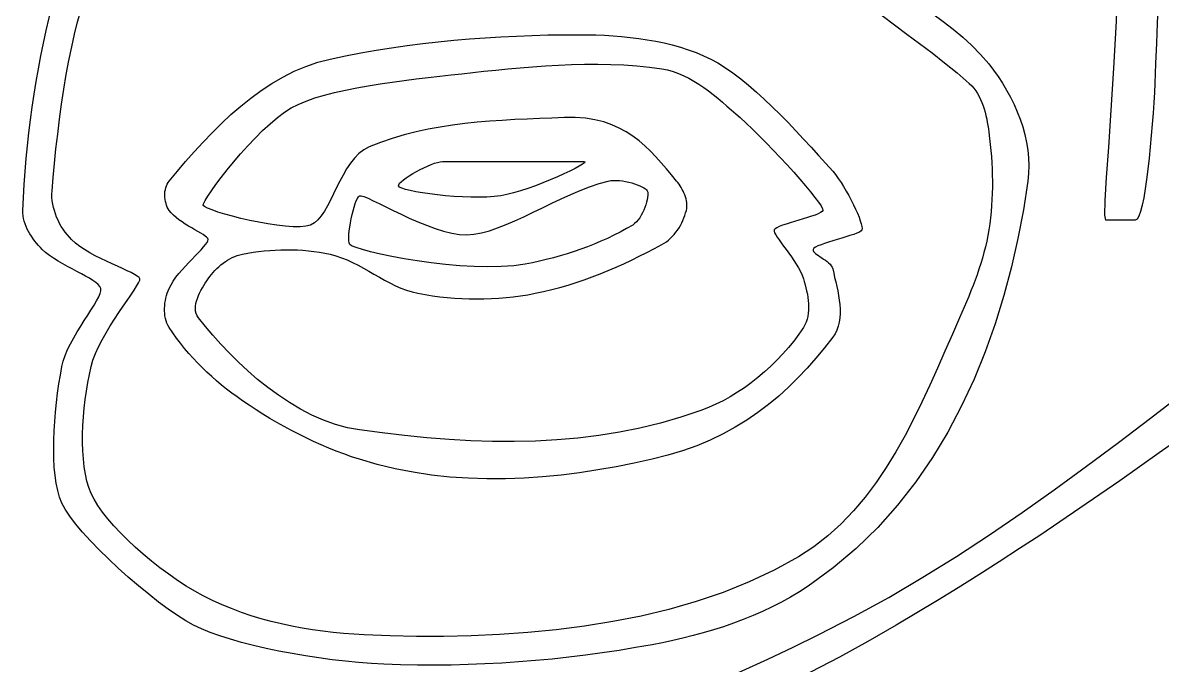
# Model space of a CAD drawing. Extents: x 4 to 678, y 18 to 648.
# Drawn here: x 267 to 383.8, y 449.9 to 515.7 of the extents above; entities that cross this region are included whole.
import ezdxf

# ---------------------------------------------------------------- set-up
doc = ezdxf.new("R2010")
doc.units = 0
doc.layers.add('Poly', color=3, linetype='CONTINUOUS')

msp = doc.modelspace()

# ---------------------------------------------------------------- linework, layer by layer
at = {"layer": 'Poly'}
for points in [[(378, 495.5), (377.89, 496.02), (377.93, 497.5), (378.07, 499.86), (378.29, 502.97), (378.55, 506.75), (378.82, 511.08), (379.08, 515.87), (379.27, 521.01), (379.38, 526.4), (379.37, 531.94), (379.21, 537.52), (378.87, 543.04), (378.31, 548.4), (377.5, 553.5), (376.41, 558.24), (375, 562.5)], [(383, 542.5), (383.18, 540.45), (383.32, 538.39), (383.42, 536.33), (383.5, 534.27), (383.55, 532.21), (383.58, 530.14), (383.58, 528.08), (383.56, 526.01), (383.53, 523.95), (383.48, 521.88), (383.42, 519.82), (383.34, 517.75), (383.26, 515.69), (383.18, 513.62), (383.09, 511.56), (383, 509.5)], [(346, 526.5), (346.72, 525.15), (347.53, 523.88), (348.42, 522.68), (349.39, 521.54), (350.42, 520.45), (351.52, 519.41), (352.66, 518.41), (353.85, 517.43), (355.08, 516.47), (356.33, 515.51), (357.6, 514.56), (358.89, 513.6), (360.18, 512.63), (361.47, 511.62), (362.74, 510.58), (364, 509.5)], [(350, 524.5), (350.89, 523.57), (351.83, 522.69), (352.81, 521.86), (353.83, 521.06), (354.88, 520.3), (355.94, 519.55), (357.02, 518.82), (358.11, 518.09), (359.19, 517.36), (360.26, 516.62), (361.31, 515.86), (362.33, 515.07), (363.32, 514.25), (364.27, 513.39), (365.16, 512.47), (366, 511.5)], [(270, 498.5), (270.11, 499.87), (270.25, 501.3), (270.4, 502.79), (270.58, 504.31), (270.77, 505.84), (270.98, 507.38), (271.22, 508.91), (271.46, 510.41), (271.73, 511.86), (272.01, 513.25), (272.31, 514.57), (272.62, 515.8), (272.94, 516.93), (273.28, 517.93), (273.64, 518.79), (274, 519.5)], [(267, 496.5), (267.06, 497.82), (267.14, 499.15), (267.23, 500.47), (267.35, 501.8), (267.48, 503.12), (267.62, 504.44), (267.78, 505.76), (267.96, 507.08), (268.16, 508.39), (268.37, 509.7), (268.6, 511.01), (268.85, 512.32), (269.11, 513.62), (269.39, 514.92), (269.69, 516.21), (270, 517.5)], [(298.5, 512), (300.07, 512.33), (301.64, 512.63), (303.22, 512.9), (304.8, 513.16), (306.39, 513.38), (307.98, 513.59), (309.58, 513.77), (311.18, 513.93), (312.78, 514.07), (314.38, 514.19), (315.98, 514.29), (317.59, 514.36), (319.19, 514.42), (320.79, 514.47), (322.4, 514.49), (324, 514.5)], [(324, 514.5), (324.86, 514.49), (325.73, 514.47), (326.61, 514.44), (327.49, 514.38), (328.37, 514.31), (329.25, 514.22), (330.13, 514.11), (331, 513.98), (331.86, 513.83), (332.72, 513.65), (333.56, 513.45), (334.39, 513.21), (335.19, 512.96), (335.99, 512.67), (336.75, 512.35), (337.5, 512)], [(282, 499.5), (282.84, 500.5), (283.69, 501.5), (284.57, 502.5), (285.47, 503.48), (286.4, 504.45), (287.35, 505.39), (288.32, 506.31), (289.33, 507.18), (290.36, 508.01), (291.42, 508.79), (292.52, 509.51), (293.64, 510.16), (294.81, 510.75), (296, 511.25), (297.23, 511.67), (298.5, 512)], [(312, 510.5), (313.11, 510.62), (314.26, 510.75), (315.46, 510.88), (316.69, 511), (317.96, 511.12), (319.25, 511.22), (320.56, 511.32), (321.89, 511.39), (323.23, 511.45), (324.57, 511.48), (325.92, 511.49), (327.26, 511.46), (328.6, 511.4), (329.92, 511.31), (331.22, 511.18), (332.5, 511)], [(337.5, 512), (338.24, 511.6), (339.01, 511.12), (339.78, 510.58), (340.57, 509.98), (341.37, 509.32), (342.18, 508.62), (342.99, 507.88), (343.81, 507.11), (344.62, 506.31), (345.43, 505.49), (346.22, 504.65), (347.01, 503.81), (347.79, 502.97), (348.55, 502.13), (349.28, 501.31), (350, 500.5)], [(366, 511.5), (366.49, 510.87), (366.95, 510.21), (367.4, 509.53), (367.82, 508.82), (368.21, 508.1), (368.58, 507.36), (368.91, 506.6), (369.21, 505.83), (369.47, 505.05), (369.69, 504.26), (369.86, 503.47), (369.99, 502.67), (370.08, 501.88), (370.11, 501.08), (370.08, 500.29), (370, 499.5)], [(294.5, 507), (295.22, 507.36), (296.03, 507.7), (296.93, 508.02), (297.91, 508.31), (298.96, 508.57), (300.07, 508.82), (301.22, 509.05), (302.41, 509.26), (303.62, 509.46), (304.85, 509.64), (306.09, 509.81), (307.32, 509.96), (308.54, 510.11), (309.73, 510.25), (310.89, 510.38), (312, 510.5)], [(332.5, 511), (333.08, 510.89), (333.64, 510.73), (334.19, 510.53), (334.73, 510.3), (335.26, 510.04), (335.77, 509.75), (336.28, 509.43), (336.78, 509.09), (337.27, 508.74), (337.75, 508.36), (338.22, 507.98), (338.69, 507.59), (339.15, 507.19), (339.61, 506.79), (340.06, 506.39), (340.5, 506)], [(364, 509.5), (364.24, 509.27), (364.46, 509.02), (364.66, 508.75), (364.85, 508.47), (365.01, 508.17), (365.16, 507.86), (365.29, 507.55), (365.41, 507.22), (365.52, 506.89), (365.62, 506.55), (365.7, 506.21), (365.78, 505.86), (365.84, 505.52), (365.9, 505.18), (365.95, 504.84), (366, 504.5)], [(383, 509.5), (382.96, 508.57), (382.9, 507.55), (382.83, 506.46), (382.74, 505.33), (382.65, 504.17), (382.54, 503), (382.43, 501.85), (382.3, 500.73), (382.16, 499.67), (382.02, 498.69), (381.87, 497.8), (381.71, 497.03), (381.54, 496.39), (381.36, 495.91), (381.19, 495.61), (381, 495.5)], [(285.5, 497), (285.53, 497.18), (285.69, 497.51), (285.96, 497.96), (286.33, 498.51), (286.79, 499.16), (287.33, 499.88), (287.94, 500.65), (288.6, 501.45), (289.31, 502.28), (290.05, 503.1), (290.81, 503.9), (291.57, 504.67), (292.34, 505.38), (293.09, 506.01), (293.81, 506.56), (294.5, 507)], [(322.5, 506), (321.23, 505.95), (319.96, 505.91), (318.68, 505.86), (317.41, 505.8), (316.13, 505.72), (314.85, 505.63), (313.57, 505.52), (312.3, 505.39), (311.04, 505.23), (309.78, 505.04), (308.53, 504.81), (307.3, 504.54), (306.07, 504.23), (304.87, 503.87), (303.67, 503.46), (302.5, 503)], [(334, 499.5), (333.47, 500.13), (332.95, 500.76), (332.42, 501.37), (331.89, 501.97), (331.33, 502.55), (330.76, 503.1), (330.16, 503.62), (329.52, 504.1), (328.85, 504.54), (328.13, 504.93), (327.36, 505.27), (326.53, 505.56), (325.63, 505.77), (324.67, 505.93), (323.62, 506), (322.5, 506)], [(340.5, 506), (341.12, 505.44), (341.79, 504.81), (342.48, 504.13), (343.19, 503.41), (343.91, 502.67), (344.63, 501.91), (345.33, 501.16), (346, 500.41), (346.63, 499.7), (347.21, 499.02), (347.73, 498.39), (348.18, 497.83), (348.54, 497.35), (348.8, 496.96), (348.96, 496.67), (349, 496.5)], [(366, 504.5), (366.08, 503.88), (366.15, 503.26), (366.21, 502.63), (366.26, 502.01), (366.3, 501.38), (366.33, 500.75), (366.35, 500.12), (366.36, 499.5), (366.36, 498.87), (366.34, 498.24), (366.32, 497.61), (366.28, 496.99), (366.23, 496.36), (366.17, 495.74), (366.09, 495.12), (366, 494.5)], [(302.5, 503), (301.95, 502.71), (301.45, 502.32), (300.99, 501.85), (300.57, 501.32), (300.18, 500.74), (299.82, 500.12), (299.48, 499.48), (299.16, 498.83), (298.85, 498.19), (298.54, 497.56), (298.23, 496.97), (297.92, 496.43), (297.59, 495.94), (297.25, 495.53), (296.89, 495.22), (296.5, 495)], [(305.5, 499), (305.52, 499.12), (305.62, 499.27), (305.78, 499.44), (306.01, 499.63), (306.29, 499.83), (306.61, 500.04), (306.96, 500.26), (307.33, 500.47), (307.72, 500.67), (308.1, 500.86), (308.49, 501.04), (308.86, 501.19), (309.2, 501.32), (309.51, 501.42), (309.78, 501.48), (310, 501.5)], [(310, 501.5), (310.16, 501.5), (310.62, 501.5), (311.34, 501.5), (312.27, 501.5), (313.36, 501.5), (314.59, 501.5), (315.9, 501.5), (317.25, 501.5), (318.6, 501.5), (319.91, 501.5), (321.14, 501.5), (322.23, 501.5), (323.16, 501.5), (323.88, 501.5), (324.34, 501.5), (324.5, 501.5)], [(324.5, 501.5), (324.6, 501.47), (324.55, 501.37), (324.35, 501.22), (324.03, 501.02), (323.59, 500.79), (323.07, 500.52), (322.46, 500.23), (321.78, 499.93), (321.06, 499.63), (320.31, 499.32), (319.54, 499.03), (318.77, 498.75), (318.02, 498.5), (317.29, 498.29), (316.62, 498.12), (316, 498)], [(350, 500.5), (350.28, 500.16), (350.56, 499.78), (350.85, 499.37), (351.12, 498.93), (351.39, 498.48), (351.66, 498.01), (351.9, 497.54), (352.13, 497.08), (352.35, 496.63), (352.53, 496.2), (352.7, 495.8), (352.83, 495.43), (352.93, 495.11), (352.99, 494.85), (353.02, 494.64), (353, 494.5)], [(282, 496.5), (281.9, 496.66), (281.81, 496.84), (281.74, 497.02), (281.68, 497.21), (281.63, 497.41), (281.59, 497.61), (281.56, 497.82), (281.55, 498.02), (281.56, 498.23), (281.57, 498.43), (281.61, 498.63), (281.65, 498.82), (281.72, 499.01), (281.79, 499.18), (281.89, 499.35), (282, 499.5)], [(316, 498), (315.31, 497.91), (314.56, 497.86), (313.75, 497.84), (312.91, 497.84), (312.05, 497.87), (311.18, 497.92), (310.33, 497.99), (309.49, 498.08), (308.7, 498.18), (307.96, 498.29), (307.29, 498.4), (306.7, 498.52), (306.22, 498.65), (305.84, 498.77), (305.6, 498.89), (305.5, 499)], [(312.5, 494), (313.23, 494.05), (314.01, 494.19), (314.82, 494.41), (315.66, 494.7), (316.54, 495.04), (317.44, 495.43), (318.36, 495.85), (319.29, 496.3), (320.25, 496.76), (321.21, 497.23), (322.18, 497.69), (323.15, 498.13), (324.12, 498.54), (325.09, 498.91), (326.05, 499.24), (327, 499.5)], [(327, 499.5), (327.26, 499.55), (327.54, 499.57), (327.84, 499.57), (328.15, 499.55), (328.47, 499.52), (328.78, 499.47), (329.1, 499.4), (329.4, 499.32), (329.7, 499.23), (329.97, 499.13), (330.23, 499.03), (330.45, 498.92), (330.65, 498.82), (330.81, 498.71), (330.93, 498.6), (331, 498.5)], [(335, 496.5), (335.04, 496.69), (335.05, 496.89), (335.05, 497.09), (335.04, 497.29), (335.01, 497.49), (334.97, 497.69), (334.91, 497.89), (334.84, 498.08), (334.76, 498.28), (334.68, 498.47), (334.58, 498.65), (334.48, 498.83), (334.36, 499.01), (334.25, 499.18), (334.13, 499.34), (334, 499.5)], [(370, 499.5), (369.54, 496.57), (368.98, 493.63), (368.31, 490.7), (367.53, 487.78), (366.64, 484.88), (365.63, 482.02), (364.48, 479.21), (363.21, 476.46), (361.79, 473.78), (360.23, 471.19), (358.52, 468.69), (356.65, 466.29), (354.62, 464.01), (352.42, 461.87), (350.05, 459.86), (347.5, 458)], [(272, 493.5), (271.77, 493.75), (271.54, 494.01), (271.33, 494.28), (271.13, 494.57), (270.95, 494.86), (270.77, 495.17), (270.61, 495.48), (270.47, 495.8), (270.35, 496.13), (270.24, 496.47), (270.15, 496.8), (270.08, 497.14), (270.02, 497.48), (269.99, 497.82), (269.99, 498.16), (270, 498.5)], [(300.5, 493), (300.44, 493.16), (300.4, 493.39), (300.4, 493.68), (300.41, 494.01), (300.45, 494.39), (300.5, 494.79), (300.57, 495.21), (300.65, 495.63), (300.75, 496.06), (300.85, 496.46), (300.96, 496.84), (301.07, 497.19), (301.18, 497.49), (301.29, 497.73), (301.4, 497.9), (301.5, 498)], [(301.5, 498), (301.67, 498), (301.96, 497.91), (302.38, 497.74), (302.9, 497.49), (303.51, 497.19), (304.2, 496.85), (304.96, 496.48), (305.77, 496.1), (306.61, 495.71), (307.48, 495.33), (308.37, 494.97), (309.25, 494.65), (310.12, 494.38), (310.96, 494.18), (311.76, 494.04), (312.5, 494)], [(331, 498.5), (331.04, 498.38), (331.06, 498.23), (331.05, 498.04), (331.03, 497.82), (330.99, 497.59), (330.93, 497.33), (330.85, 497.07), (330.76, 496.8), (330.65, 496.52), (330.52, 496.26), (330.38, 496), (330.23, 495.75), (330.06, 495.52), (329.89, 495.32), (329.7, 495.14), (329.5, 495)], [(269, 492.5), (268.8, 492.7), (268.61, 492.91), (268.42, 493.13), (268.23, 493.36), (268.06, 493.59), (267.89, 493.84), (267.73, 494.08), (267.58, 494.34), (267.45, 494.59), (267.33, 494.86), (267.23, 495.12), (267.14, 495.39), (267.07, 495.67), (267.03, 495.94), (267, 496.22), (267, 496.5)], [(286, 493.5), (285.95, 493.61), (285.84, 493.74), (285.68, 493.87), (285.47, 494.02), (285.23, 494.17), (284.95, 494.34), (284.64, 494.51), (284.32, 494.7), (283.99, 494.89), (283.65, 495.1), (283.32, 495.31), (283, 495.53), (282.71, 495.76), (282.43, 496), (282.2, 496.24), (282, 496.5)], [(296.5, 495), (296.02, 494.88), (295.41, 494.82), (294.7, 494.82), (293.9, 494.88), (293.03, 494.98), (292.12, 495.11), (291.19, 495.28), (290.26, 495.47), (289.35, 495.68), (288.49, 495.9), (287.7, 496.12), (286.99, 496.33), (286.4, 496.54), (285.94, 496.72), (285.63, 496.88), (285.5, 497)], [(332.5, 493), (332.73, 493.14), (332.96, 493.29), (333.17, 493.46), (333.38, 493.64), (333.57, 493.84), (333.76, 494.04), (333.93, 494.26), (334.1, 494.48), (334.26, 494.72), (334.4, 494.96), (334.53, 495.21), (334.65, 495.46), (334.76, 495.72), (334.85, 495.98), (334.93, 496.24), (335, 496.5)], [(349, 496.5), (348.92, 496.39), (348.75, 496.27), (348.5, 496.15), (348.19, 496.02), (347.82, 495.89), (347.41, 495.76), (346.97, 495.63), (346.52, 495.49), (346.07, 495.36), (345.63, 495.23), (345.22, 495.1), (344.84, 494.97), (344.52, 494.84), (344.26, 494.72), (344.09, 494.61), (344, 494.5)], [(381, 495.5), (380.97, 495.5), (380.87, 495.5), (380.72, 495.5), (380.53, 495.5), (380.3, 495.5), (380.05, 495.5), (379.78, 495.5), (379.5, 495.5), (379.22, 495.5), (378.95, 495.5), (378.7, 495.5), (378.47, 495.5), (378.28, 495.5), (378.13, 495.5), (378.03, 495.5), (378, 495.5)], [(329.5, 495), (328.87, 494.63), (328.22, 494.28), (327.57, 493.95), (326.91, 493.63), (326.24, 493.33), (325.56, 493.04), (324.87, 492.78), (324.18, 492.52), (323.49, 492.28), (322.78, 492.06), (322.08, 491.85), (321.37, 491.65), (320.65, 491.47), (319.94, 491.3), (319.22, 491.14), (318.5, 491)], [(344, 494.5), (344, 494.37), (344.05, 494.2), (344.16, 493.99), (344.31, 493.75), (344.5, 493.47), (344.72, 493.16), (344.96, 492.84), (345.22, 492.49), (345.49, 492.13), (345.76, 491.75), (346.02, 491.37), (346.27, 490.99), (346.5, 490.6), (346.7, 490.23), (346.87, 489.86), (347, 489.5)], [(353, 494.5), (352.91, 494.39), (352.73, 494.28), (352.47, 494.16), (352.15, 494.04), (351.77, 493.91), (351.36, 493.78), (350.92, 493.64), (350.47, 493.51), (350.02, 493.38), (349.58, 493.24), (349.17, 493.11), (348.8, 492.98), (348.49, 492.85), (348.24, 492.73), (348.07, 492.61), (348, 492.5)], [(366, 494.5), (365.9, 493.92), (365.78, 493.34), (365.65, 492.76), (365.5, 492.18), (365.34, 491.61), (365.17, 491.04), (364.99, 490.48), (364.79, 489.91), (364.59, 489.35), (364.38, 488.8), (364.16, 488.24), (363.94, 487.69), (363.71, 487.14), (363.47, 486.59), (363.24, 486.04), (363, 485.5)], [(279, 489.5), (278.91, 489.62), (278.73, 489.77), (278.45, 489.93), (278.1, 490.12), (277.68, 490.32), (277.21, 490.53), (276.7, 490.77), (276.15, 491.02), (275.58, 491.28), (275.01, 491.56), (274.43, 491.85), (273.87, 492.16), (273.34, 492.48), (272.84, 492.81), (272.39, 493.15), (272, 493.5)], [(282, 488.5), (282.19, 488.87), (282.42, 489.25), (282.7, 489.64), (283, 490.02), (283.33, 490.41), (283.67, 490.79), (284.01, 491.16), (284.35, 491.51), (284.68, 491.85), (285, 492.18), (285.28, 492.47), (285.53, 492.75), (285.73, 492.99), (285.88, 493.2), (285.98, 493.37), (286, 493.5)], [(318.5, 491), (317.33, 490.83), (316.04, 490.74), (314.67, 490.71), (313.24, 490.74), (311.78, 490.83), (310.31, 490.97), (308.85, 491.14), (307.43, 491.33), (306.08, 491.55), (304.81, 491.78), (303.66, 492.02), (302.65, 492.26), (301.81, 492.48), (301.15, 492.68), (300.7, 492.86), (300.5, 493)], [(319.5, 488), (320.35, 488.18), (321.2, 488.38), (322.04, 488.61), (322.88, 488.85), (323.71, 489.11), (324.54, 489.39), (325.36, 489.69), (326.18, 490), (326.99, 490.33), (327.8, 490.68), (328.6, 491.03), (329.39, 491.4), (330.18, 491.79), (330.96, 492.18), (331.73, 492.59), (332.5, 493)], [(275, 488.5), (274.91, 488.69), (274.73, 488.89), (274.49, 489.1), (274.19, 489.32), (273.83, 489.54), (273.43, 489.76), (273, 490), (272.54, 490.24), (272.06, 490.5), (271.57, 490.76), (271.09, 491.02), (270.62, 491.3), (270.16, 491.59), (269.73, 491.88), (269.34, 492.19), (269, 492.5)], [(286, 489.5), (286.16, 489.72), (286.33, 489.93), (286.51, 490.14), (286.69, 490.35), (286.89, 490.55), (287.1, 490.73), (287.31, 490.92), (287.53, 491.09), (287.76, 491.25), (287.99, 491.4), (288.23, 491.53), (288.47, 491.66), (288.72, 491.77), (288.98, 491.86), (289.24, 491.94), (289.5, 492)], [(289.5, 492), (290.05, 492.1), (290.61, 492.2), (291.17, 492.27), (291.74, 492.34), (292.3, 492.39), (292.87, 492.43), (293.44, 492.45), (294, 492.46), (294.57, 492.46), (295.14, 492.44), (295.71, 492.41), (296.27, 492.36), (296.83, 492.29), (297.39, 492.21), (297.95, 492.11), (298.5, 492)], [(298.5, 492), (299.09, 491.84), (299.67, 491.65), (300.24, 491.42), (300.8, 491.16), (301.36, 490.88), (301.91, 490.58), (302.45, 490.28), (302.99, 489.96), (303.54, 489.65), (304.08, 489.35), (304.63, 489.06), (305.18, 488.78), (305.75, 488.54), (306.32, 488.32), (306.9, 488.14), (307.5, 488)], [(348, 492.5), (348, 492.39), (348.04, 492.29), (348.12, 492.18), (348.23, 492.07), (348.37, 491.97), (348.53, 491.86), (348.7, 491.74), (348.88, 491.63), (349.06, 491.51), (349.25, 491.39), (349.42, 491.26), (349.58, 491.12), (349.73, 490.98), (349.85, 490.83), (349.94, 490.67), (350, 490.5)], [(348.5, 453), (352.17, 454.87), (355.74, 456.84), (359.24, 458.9), (362.68, 461.04), (366.06, 463.25), (369.4, 465.54), (372.71, 467.88), (376, 470.28), (379.28, 472.73), (382.56, 475.21), (385.86, 477.72), (389.19, 480.26), (392.56, 482.82), (395.97, 485.38), (399.45, 487.94), (403, 490.5)], [(350, 490.5), (350.1, 490.07), (350.2, 489.62), (350.31, 489.17), (350.41, 488.71), (350.51, 488.24), (350.59, 487.77), (350.67, 487.31), (350.72, 486.84), (350.75, 486.38), (350.75, 485.93), (350.73, 485.49), (350.67, 485.06), (350.57, 484.64), (350.43, 484.24), (350.24, 483.86), (350, 483.5)], [(274, 480.5), (274.18, 481.15), (274.44, 481.82), (274.76, 482.52), (275.13, 483.23), (275.53, 483.95), (275.96, 484.66), (276.4, 485.35), (276.85, 486.03), (277.28, 486.67), (277.69, 487.27), (278.07, 487.82), (278.4, 488.31), (278.67, 488.73), (278.87, 489.08), (278.98, 489.34), (279, 489.5)], [(285, 485.5), (284.86, 485.71), (284.77, 485.94), (284.71, 486.18), (284.69, 486.42), (284.7, 486.68), (284.74, 486.95), (284.81, 487.21), (284.89, 487.48), (285, 487.76), (285.12, 488.02), (285.25, 488.29), (285.4, 488.55), (285.55, 488.8), (285.7, 489.05), (285.85, 489.28), (286, 489.5)], [(347, 489.5), (347.09, 489.2), (347.18, 488.88), (347.26, 488.57), (347.33, 488.24), (347.4, 487.91), (347.45, 487.58), (347.49, 487.25), (347.52, 486.92), (347.53, 486.6), (347.53, 486.27), (347.5, 485.96), (347.45, 485.64), (347.38, 485.34), (347.28, 485.05), (347.16, 484.77), (347, 484.5)], [(271, 480.5), (271.14, 481.06), (271.34, 481.64), (271.59, 482.24), (271.89, 482.84), (272.22, 483.45), (272.57, 484.05), (272.94, 484.64), (273.3, 485.22), (273.66, 485.77), (273.99, 486.29), (274.3, 486.78), (274.56, 487.23), (274.78, 487.63), (274.93, 487.98), (275.01, 488.27), (275, 488.5)], [(282, 484.5), (281.87, 484.72), (281.77, 484.94), (281.68, 485.18), (281.62, 485.42), (281.57, 485.68), (281.54, 485.94), (281.52, 486.2), (281.52, 486.46), (281.54, 486.73), (281.57, 486.99), (281.61, 487.26), (281.67, 487.52), (281.74, 487.77), (281.81, 488.02), (281.9, 488.27), (282, 488.5)], [(307.5, 488), (308.24, 487.87), (308.98, 487.75), (309.73, 487.65), (310.48, 487.57), (311.23, 487.51), (311.99, 487.46), (312.75, 487.44), (313.5, 487.43), (314.26, 487.43), (315.02, 487.46), (315.77, 487.5), (316.52, 487.56), (317.27, 487.64), (318.02, 487.74), (318.76, 487.86), (319.5, 488)], [(301.5, 474), (300.26, 474.23), (299.03, 474.57), (297.82, 475.01), (296.63, 475.53), (295.46, 476.14), (294.32, 476.81), (293.2, 477.55), (292.12, 478.34), (291.07, 479.18), (290.06, 480.05), (289.1, 480.94), (288.17, 481.86), (287.3, 482.78), (286.48, 483.7), (285.71, 484.61), (285, 485.5)], [(363, 485.5), (362.26, 483.8), (361.5, 482.07), (360.74, 480.33), (359.95, 478.58), (359.14, 476.84), (358.29, 475.12), (357.41, 473.43), (356.47, 471.77), (355.49, 470.16), (354.44, 468.6), (353.32, 467.11), (352.13, 465.7), (350.86, 464.37), (349.5, 463.14), (348.05, 462.01), (346.5, 461)], [(289.5, 477), (288.96, 477.38), (288.42, 477.78), (287.89, 478.19), (287.37, 478.6), (286.86, 479.03), (286.36, 479.48), (285.87, 479.93), (285.38, 480.39), (284.91, 480.87), (284.46, 481.36), (284.01, 481.85), (283.58, 482.36), (283.16, 482.88), (282.76, 483.41), (282.37, 483.95), (282, 484.5)], [(350, 483.5), (349.15, 482.41), (348.27, 481.34), (347.37, 480.32), (346.44, 479.33), (345.47, 478.38), (344.47, 477.47), (343.43, 476.61), (342.34, 475.78), (341.2, 475.01), (340.01, 474.28), (338.76, 473.6), (337.44, 472.97), (336.07, 472.39), (334.62, 471.87), (333.1, 471.41), (331.5, 471)], [(347, 484.5), (346.52, 483.8), (346, 483.11), (345.46, 482.44), (344.88, 481.79), (344.28, 481.15), (343.66, 480.54), (343.01, 479.95), (342.34, 479.38), (341.65, 478.84), (340.95, 478.33), (340.23, 477.86), (339.5, 477.41), (338.76, 477), (338.01, 476.63), (337.26, 476.29), (336.5, 476)], [(271, 466.5), (270.77, 467.12), (270.58, 467.8), (270.43, 468.55), (270.31, 469.35), (270.23, 470.2), (270.18, 471.08), (270.17, 472), (270.18, 472.94), (270.22, 473.9), (270.28, 474.87), (270.36, 475.84), (270.46, 476.81), (270.57, 477.77), (270.7, 478.71), (270.85, 479.62), (271, 480.5)], [(274, 467.5), (273.77, 468.11), (273.57, 468.77), (273.41, 469.48), (273.29, 470.23), (273.21, 471.03), (273.15, 471.85), (273.13, 472.7), (273.13, 473.57), (273.16, 474.45), (273.22, 475.34), (273.3, 476.23), (273.4, 477.12), (273.53, 477.99), (273.67, 478.85), (273.83, 479.69), (274, 480.5)], [(301.5, 471), (300.7, 471.26), (299.91, 471.54), (299.13, 471.84), (298.35, 472.15), (297.57, 472.48), (296.8, 472.83), (296.04, 473.18), (295.28, 473.56), (294.53, 473.94), (293.79, 474.34), (293.05, 474.75), (292.33, 475.18), (291.61, 475.62), (290.9, 476.07), (290.19, 476.53), (289.5, 477)], [(336.5, 476), (334.43, 475.31), (332.35, 474.71), (330.25, 474.2), (328.14, 473.78), (326.02, 473.43), (323.88, 473.17), (321.72, 472.98), (319.55, 472.86), (317.36, 472.81), (315.15, 472.82), (312.92, 472.89), (310.68, 473.02), (308.41, 473.2), (306.13, 473.42), (303.83, 473.69), (301.5, 474)], [(389.5, 476), (387.5, 474.54), (385.49, 473.09), (383.47, 471.64), (381.45, 470.21), (379.42, 468.78), (377.38, 467.37), (375.33, 465.97), (373.28, 464.58), (371.21, 463.2), (369.14, 461.84), (367.06, 460.49), (364.97, 459.16), (362.87, 457.84), (360.75, 456.54), (358.63, 455.26), (356.5, 454)], [(331.5, 471), (329.66, 470.6), (327.81, 470.23), (325.94, 469.9), (324.06, 469.62), (322.17, 469.38), (320.27, 469.2), (318.37, 469.07), (316.46, 469), (314.56, 468.99), (312.66, 469.05), (310.77, 469.18), (308.89, 469.38), (307.02, 469.66), (305.16, 470.02), (303.32, 470.47), (301.5, 471)], [(285.5, 457), (284.63, 457.48), (283.74, 458.01), (282.84, 458.59), (281.95, 459.22), (281.06, 459.87), (280.19, 460.56), (279.35, 461.27), (278.53, 461.99), (277.75, 462.72), (277.02, 463.46), (276.34, 464.18), (275.72, 464.9), (275.17, 465.59), (274.69, 466.26), (274.3, 466.9), (274, 467.5)], [(284.5, 454), (283.71, 454.44), (282.84, 454.99), (281.91, 455.64), (280.92, 456.37), (279.9, 457.17), (278.85, 458.03), (277.81, 458.92), (276.78, 459.85), (275.78, 460.78), (274.83, 461.72), (273.94, 462.63), (273.13, 463.52), (272.41, 464.37), (271.81, 465.16), (271.33, 465.87), (271, 466.5)], [(346.5, 461), (344.01, 459.64), (341.43, 458.43), (338.76, 457.36), (336.02, 456.43), (333.22, 455.62), (330.37, 454.93), (327.48, 454.36), (324.57, 453.89), (321.65, 453.52), (318.74, 453.24), (315.84, 453.04), (312.96, 452.91), (310.13, 452.85), (307.35, 452.85), (304.64, 452.9), (302, 453)], [(347.5, 458), (346.6, 457.42), (345.69, 456.87), (344.75, 456.35), (343.79, 455.87), (342.82, 455.41), (341.84, 454.98), (340.84, 454.57), (339.83, 454.19), (338.81, 453.84), (337.78, 453.51), (336.74, 453.21), (335.7, 452.93), (334.65, 452.66), (333.6, 452.42), (332.55, 452.2), (331.5, 452)], [(302, 453), (300.94, 453.06), (299.87, 453.14), (298.81, 453.24), (297.74, 453.37), (296.68, 453.51), (295.62, 453.69), (294.56, 453.89), (293.51, 454.12), (292.47, 454.37), (291.44, 454.66), (290.41, 454.97), (289.4, 455.31), (288.4, 455.69), (287.42, 456.09), (286.45, 456.53), (285.5, 457)], [(304, 450), (302.73, 450.07), (301.42, 450.17), (300.08, 450.3), (298.71, 450.46), (297.33, 450.65), (295.96, 450.86), (294.59, 451.09), (293.24, 451.35), (291.93, 451.62), (290.65, 451.92), (289.43, 452.23), (288.28, 452.56), (287.19, 452.9), (286.2, 453.26), (285.3, 453.62), (284.5, 454)], [(356.5, 454), (353.61, 452.34), (350.69, 450.73), (347.72, 449.17), (344.72, 447.66), (341.69, 446.22), (338.62, 444.84), (335.52, 443.54), (332.39, 442.32), (329.23, 441.18), (326.05, 440.12), (322.84, 439.17), (319.61, 438.31), (316.36, 437.56), (313.09, 436.92), (309.8, 436.4), (306.5, 436)], [(331.5, 452), (329.8, 451.7), (328.1, 451.42), (326.39, 451.16), (324.68, 450.93), (322.97, 450.72), (321.25, 450.53), (319.53, 450.37), (317.8, 450.23), (316.08, 450.11), (314.35, 450.02), (312.63, 449.96), (310.9, 449.91), (309.17, 449.9), (307.45, 449.91), (305.72, 449.94), (304, 450)], [(304.5, 439), (307.38, 439.22), (310.25, 439.56), (313.11, 440.02), (315.96, 440.6), (318.79, 441.27), (321.61, 442.04), (324.41, 442.89), (327.19, 443.82), (329.95, 444.82), (332.69, 445.87), (335.4, 446.98), (338.08, 448.13), (340.73, 449.32), (343.36, 450.53), (345.95, 451.76), (348.5, 453)]]:
    msp.add_lwpolyline(points, dxfattribs=at)

doc.saveas('drawing.dxf')
